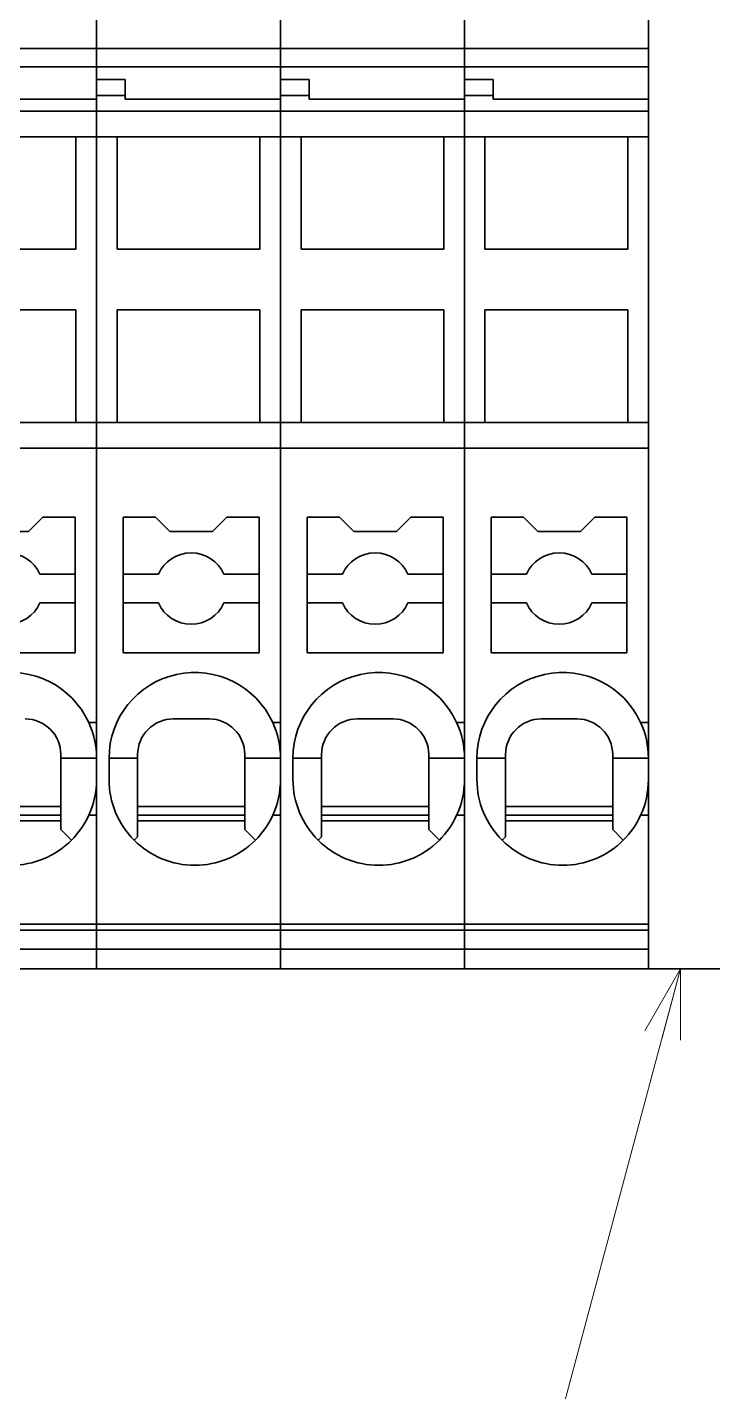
# Model space of a CAD drawing. Header units: millimetres. Extents: x 7 to 587, y 2 to 418.
# Drawn here: x 305.46 to 324.65, y 204.16 to 242.37 of the extents above; entities that cross this region are included whole.
import ezdxf

# ---------------------------------------------------------------- set-up
doc = ezdxf.new("R2010")
doc.units = ezdxf.units.MM
doc.layers.add('GR1_01', color=7, linetype='Continuous')
doc.layers.add('GR1_15', color=7, linetype='Continuous')

# ---------------------------------------------------------------- blocks, each defined once
blk = doc.blocks.new('BLKF084')
at = {"layer": 'GR1_01', "color": 3, "linetype": 'Continuous', "lineweight": 35}
for p, q in [((307.4, 241.772), (307.4, 242.684)), ((307.4, 241.772), (302.25, 241.772)), ((307.4, 241.772), (307.4, 241.26)), ((302.25, 241.26), (307.4, 241.26)), ((307.4, 240.35), (307.4, 241.26)), ((307.4, 240.35), (303.05, 240.35)), ((307.4, 240.018), (307.4, 240.35)), ((302.25, 240.018), (307.4, 240.018)), ((307.4, 239.3), (307.4, 240.018)), ((302.825, 239.3), (306.825, 239.3)), ((306.825, 239.3), (306.825, 236.15)), ((306.825, 239.3), (307.4, 239.3)), ((307.4, 231.3), (307.4, 239.3)), ((306.825, 236.15), (302.825, 236.15)), ((302.825, 234.45), (306.825, 234.45)), ((306.825, 234.45), (306.825, 231.3)), ((306.825, 231.3), (302.825, 231.3)), ((307.4, 231.3), (306.825, 231.3)), ((307.4, 230.582), (307.4, 231.3)), ((307.4, 230.582), (302.25, 230.582)), ((307.4, 230.582), (307.4, 222.9)), ((305.5, 228.25), (305.9, 228.65)), ((305.9, 228.65), (306.8, 228.65)), ((306.8, 228.65), (306.8, 227.05)), ((304.3, 228.25), (305.5, 228.25)), ((305.817, 227.05), (306.8, 227.05)), ((306.8, 227.05), (306.8, 226.25)), ((306.8, 226.25), (305.817, 226.25)), ((306.8, 226.25), (306.8, 224.85)), ((306.8, 224.85), (303, 224.85)), ((307.4, 222.9), (307.182, 222.9)), ((307.4, 222.9), (307.4, 221.9)), ((306.4, 222), (306.4, 221.9)), ((306.4, 221.9), (307.4, 221.9)), ((306.4, 220.55), (306.4, 221.9)), ((307.4, 221.9), (307.4, 221.3)), ((307.4, 220.3), (307.4, 221.3)), ((303.4, 220.55), (306.4, 220.55)), ((306.4, 220.3), (306.4, 220.55)), ((303.4, 220.3), (306.4, 220.3)), ((303.4, 220.15), (306.4, 220.15)), ((306.4, 220.15), (306.4, 220.3)), ((306.4, 219.9), (306.4, 220.15)), ((307.182, 220.3), (307.4, 220.3)), ((307.4, 217.256), (307.4, 220.3)), ((306.4, 219.9), (306.697, 219.603)), ((307.4, 217.256), (302.25, 217.256)), ((307.4, 217.087), (302.25, 217.087)), ((307.4, 217.256), (307.4, 217.087)), ((307.4, 217.087), (307.4, 216.548)), ((307.4, 216.548), (302.25, 216.548)), ((307.4, 216), (307.4, 216.548)), ((307.4, 216), (302.25, 216))]:
    blk.add_line(p, q, dxfattribs=at)
for centre, radius, start, end in [((304.9, 226.65), 1, 23.5782, 156.4218), ((304.9, 226.65), 1, 203.5782, 336.4218), ((305, 221.9), 2.4, 24.6243, 180), ((305.4, 222), 1, 0, 90), ((305, 221.9), 2.4, 0, 24.6243), ((305, 221.3), 2.4, 335.3757, 0), ((305, 221.3), 2.4, 315, 335.3757), ((305, 221.3), 2.4, 225, 315)]:
    blk.add_arc(centre, radius, start, end, dxfattribs=at)
blk = doc.blocks.new('BLKF085')
at = {"layer": 'GR1_01', "color": 3, "linetype": 'Continuous', "lineweight": 35}
for p, q in [((307.4, 242.684), (307.4, 241.772)), ((312.55, 241.772), (312.55, 242.684)), ((312.55, 241.772), (307.4, 241.772)), ((307.4, 241.772), (307.4, 241.26)), ((312.55, 241.772), (312.55, 241.26)), ((307.4, 241.26), (312.55, 241.26)), ((307.4, 240.907), (307.4, 241.26)), ((312.55, 240.35), (312.55, 241.26)), ((308.2, 240.907), (307.4, 240.907)), ((307.4, 240.451), (307.4, 240.907)), ((308.2, 240.907), (308.2, 240.451)), ((308.2, 240.451), (307.4, 240.451)), ((307.4, 240.018), (307.4, 240.451)), ((308.2, 240.451), (308.2, 240.35)), ((312.55, 240.35), (308.2, 240.35)), ((312.55, 240.018), (312.55, 240.35)), ((307.4, 240.018), (312.55, 240.018)), ((307.4, 240.018), (307.4, 239.3)), ((312.55, 239.3), (312.55, 240.018)), ((307.4, 239.3), (307.4, 231.3)), ((307.4, 239.3), (307.975, 239.3)), ((307.975, 236.15), (307.975, 239.3)), ((307.975, 239.3), (311.975, 239.3)), ((311.975, 239.3), (311.975, 236.15)), ((311.975, 239.3), (312.55, 239.3)), ((312.55, 231.3), (312.55, 239.3)), ((311.975, 236.15), (307.975, 236.15)), ((307.975, 234.45), (311.975, 234.45)), ((307.975, 231.3), (307.975, 234.45)), ((311.975, 234.45), (311.975, 231.3)), ((307.4, 231.3), (307.4, 230.582)), ((307.975, 231.3), (307.4, 231.3)), ((311.975, 231.3), (307.975, 231.3)), ((312.55, 231.3), (311.975, 231.3)), ((312.55, 230.582), (312.55, 231.3)), ((312.55, 230.582), (307.4, 230.582)), ((307.4, 230.582), (307.4, 217.256)), ((312.55, 230.582), (312.55, 222.9)), ((308.15, 228.65), (309.05, 228.65)), ((308.15, 227.05), (308.15, 228.65)), ((309.05, 228.65), (309.45, 228.25)), ((310.65, 228.25), (311.05, 228.65)), ((311.05, 228.65), (311.95, 228.65)), ((311.95, 228.65), (311.95, 227.05)), ((309.45, 228.25), (310.65, 228.25)), ((308.15, 226.25), (308.15, 227.05)), ((308.15, 227.05), (309.133, 227.05)), ((310.967, 227.05), (311.95, 227.05)), ((311.95, 227.05), (311.95, 226.25)), ((308.15, 224.85), (308.15, 226.25)), ((309.133, 226.25), (308.15, 226.25)), ((311.95, 226.25), (310.967, 226.25)), ((311.95, 226.25), (311.95, 224.85)), ((311.95, 224.85), (308.15, 224.85)), ((312.55, 222.9), (312.332, 222.9)), ((312.55, 222.9), (312.55, 221.9)), ((308.55, 222), (308.55, 221.9)), ((311.55, 222), (311.55, 221.9)), ((307.75, 221.9), (307.75, 221.3)), ((308.55, 221.9), (307.75, 221.9)), ((308.55, 220.55), (308.55, 221.9)), ((311.55, 221.9), (312.55, 221.9)), ((311.55, 220.55), (311.55, 221.9)), ((312.55, 221.9), (312.55, 221.3)), ((312.55, 220.3), (312.55, 221.3)), ((308.55, 220.3), (308.55, 220.55)), ((308.55, 220.55), (311.55, 220.55)), ((311.55, 220.3), (311.55, 220.55)), ((308.55, 220.15), (308.55, 220.3)), ((308.55, 220.3), (311.55, 220.3)), ((308.55, 220.15), (311.55, 220.15)), ((308.55, 219.7), (308.55, 220.15)), ((311.55, 220.15), (311.55, 220.3)), ((311.55, 219.9), (311.55, 220.15)), ((312.332, 220.3), (312.55, 220.3)), ((312.55, 217.256), (312.55, 220.3)), ((308.453, 219.603), (308.55, 219.7)), ((311.55, 219.9), (311.847, 219.603)), ((312.55, 217.256), (307.4, 217.256)), ((307.4, 217.256), (307.4, 217.087)), ((312.55, 217.087), (307.4, 217.087)), ((307.4, 217.087), (307.4, 216.548)), ((312.55, 217.256), (312.55, 217.087)), ((312.55, 217.087), (312.55, 216.548)), ((312.55, 216.548), (307.4, 216.548)), ((307.4, 216.548), (307.4, 216)), ((312.55, 216), (312.55, 216.548)), ((312.55, 216), (307.4, 216))]:
    blk.add_line(p, q, dxfattribs=at)
for centre, radius, start, end in [((310.05, 226.65), 1, 23.5782, 156.4218), ((310.05, 226.65), 1, 203.5782, 336.4218), ((310.15, 221.9), 2.4, 24.6243, 180), ((309.55, 222), 1, 90, 180), ((310.55, 222), 1, 0, 90), ((310.15, 221.9), 2.4, 0, 24.6243), ((310.15, 221.3), 2.4, 180, 225), ((310.15, 221.3), 2.4, 335.3757, 0), ((310.15, 221.3), 2.4, 315, 335.3757), ((310.15, 221.3), 2.4, 225, 315)]:
    blk.add_arc(centre, radius, start, end, dxfattribs=at)
blk.add_open_spline([(309.55, 223), (309.589, 223), (309.664, 223), (309.779, 223), (309.899, 223), (310.029, 223), (310.163, 223), (310.297, 223), (310.426, 223), (310.509, 223), (310.55, 223)], degree=3, knots=[0, 0, 0, 0, 0.118021, 0.223255, 0.346586, 0.477449, 0.613456, 0.74891, 0.878338, 1, 1, 1, 1], dxfattribs=at)
blk = doc.blocks.new('BLKF086')
at = {"layer": 'GR1_01', "color": 3, "linetype": 'Continuous', "lineweight": 35}
for p, q in [((312.55, 242.684), (312.55, 241.772)), ((317.7, 241.772), (317.7, 242.684)), ((317.7, 241.772), (312.55, 241.772)), ((312.55, 241.772), (312.55, 241.26)), ((317.7, 241.772), (317.7, 241.26)), ((312.55, 241.26), (317.7, 241.26)), ((312.55, 240.907), (312.55, 241.26)), ((317.7, 240.35), (317.7, 241.26)), ((313.35, 240.907), (312.55, 240.907)), ((312.55, 240.451), (312.55, 240.907)), ((313.35, 240.907), (313.35, 240.451)), ((313.35, 240.451), (312.55, 240.451)), ((312.55, 240.018), (312.55, 240.451)), ((313.35, 240.451), (313.35, 240.35)), ((317.7, 240.35), (313.35, 240.35)), ((317.7, 240.018), (317.7, 240.35)), ((312.55, 240.018), (317.7, 240.018)), ((312.55, 240.018), (312.55, 239.3)), ((317.7, 239.3), (317.7, 240.018)), ((312.55, 239.3), (312.55, 231.3)), ((312.55, 239.3), (313.125, 239.3)), ((313.125, 236.15), (313.125, 239.3)), ((313.125, 239.3), (317.125, 239.3)), ((317.125, 239.3), (317.125, 236.15)), ((317.125, 239.3), (317.7, 239.3)), ((317.7, 231.3), (317.7, 239.3)), ((317.125, 236.15), (313.125, 236.15)), ((313.125, 234.45), (317.125, 234.45)), ((313.125, 231.3), (313.125, 234.45)), ((317.125, 234.45), (317.125, 231.3)), ((312.55, 231.3), (312.55, 230.582)), ((313.125, 231.3), (312.55, 231.3)), ((317.125, 231.3), (313.125, 231.3)), ((317.7, 231.3), (317.125, 231.3)), ((317.7, 230.582), (317.7, 231.3)), ((317.7, 230.582), (312.55, 230.582)), ((312.55, 230.582), (312.55, 217.256)), ((317.7, 230.582), (317.7, 222.9)), ((313.3, 228.65), (314.2, 228.65)), ((313.3, 227.05), (313.3, 228.65)), ((314.2, 228.65), (314.6, 228.25)), ((315.8, 228.25), (316.2, 228.65)), ((316.2, 228.65), (317.1, 228.65)), ((317.1, 228.65), (317.1, 227.05)), ((314.6, 228.25), (315.8, 228.25)), ((313.3, 226.25), (313.3, 227.05)), ((313.3, 227.05), (314.283, 227.05)), ((316.117, 227.05), (317.1, 227.05)), ((317.1, 227.05), (317.1, 226.25)), ((313.3, 224.85), (313.3, 226.25)), ((314.283, 226.25), (313.3, 226.25)), ((317.1, 226.25), (316.117, 226.25)), ((317.1, 226.25), (317.1, 224.85)), ((317.1, 224.85), (313.3, 224.85)), ((317.7, 222.9), (317.482, 222.9)), ((317.7, 222.9), (317.7, 221.9)), ((313.7, 222), (313.7, 221.9)), ((316.7, 222), (316.7, 221.9)), ((312.9, 221.9), (312.9, 221.3)), ((313.7, 221.9), (312.9, 221.9)), ((313.7, 220.55), (313.7, 221.9)), ((316.7, 221.9), (317.7, 221.9)), ((316.7, 220.55), (316.7, 221.9)), ((317.7, 221.9), (317.7, 221.3)), ((317.7, 220.3), (317.7, 221.3)), ((313.7, 220.3), (313.7, 220.55)), ((313.7, 220.55), (316.7, 220.55)), ((316.7, 220.3), (316.7, 220.55)), ((313.7, 220.15), (313.7, 220.3)), ((313.7, 220.3), (316.7, 220.3)), ((313.7, 220.15), (316.7, 220.15)), ((313.7, 219.7), (313.7, 220.15)), ((316.7, 220.15), (316.7, 220.3)), ((316.7, 219.9), (316.7, 220.15)), ((317.482, 220.3), (317.7, 220.3)), ((317.7, 217.256), (317.7, 220.3)), ((313.603, 219.603), (313.7, 219.7)), ((316.7, 219.9), (316.997, 219.603)), ((317.7, 217.256), (312.55, 217.256)), ((312.55, 217.256), (312.55, 217.087)), ((317.7, 217.087), (312.55, 217.087)), ((312.55, 217.087), (312.55, 216.548)), ((317.7, 217.256), (317.7, 217.087)), ((317.7, 217.087), (317.7, 216.548)), ((317.7, 216.548), (312.55, 216.548)), ((312.55, 216.548), (312.55, 216)), ((317.7, 216), (317.7, 216.548)), ((317.7, 216), (312.55, 216))]:
    blk.add_line(p, q, dxfattribs=at)
for centre, radius, start, end in [((315.2, 226.65), 1, 23.5782, 156.4218), ((315.2, 226.65), 1, 203.5782, 336.4218), ((315.3, 221.9), 2.4, 24.6243, 180), ((314.7, 222), 1, 90, 180), ((315.7, 222), 1, 0, 90), ((315.3, 221.9), 2.4, 0, 24.6243), ((315.3, 221.3), 2.4, 180, 225), ((315.3, 221.3), 2.4, 335.3757, 0), ((315.3, 221.3), 2.4, 315, 335.3757), ((315.3, 221.3), 2.4, 225, 315)]:
    blk.add_arc(centre, radius, start, end, dxfattribs=at)
blk.add_open_spline([(314.7, 223), (314.739, 223), (314.814, 223), (314.929, 223), (315.049, 223), (315.179, 223), (315.313, 223), (315.447, 223), (315.576, 223), (315.659, 223), (315.7, 223)], degree=3, knots=[0, 0, 0, 0, 0.118021, 0.223255, 0.346586, 0.477449, 0.613456, 0.74891, 0.878338, 1, 1, 1, 1], dxfattribs=at)
blk = doc.blocks.new('BLKF087')
at = {"layer": 'GR1_01', "color": 3, "linetype": 'Continuous', "lineweight": 35}
for p, q in [((317.7, 242.684), (317.7, 241.772)), ((322.85, 241.772), (322.85, 242.684)), ((322.85, 241.772), (317.7, 241.772)), ((317.7, 241.772), (317.7, 241.26)), ((322.85, 241.772), (322.85, 241.26)), ((317.7, 241.26), (322.85, 241.26)), ((317.7, 240.907), (317.7, 241.26)), ((322.85, 240.35), (322.85, 241.26)), ((318.5, 240.907), (317.7, 240.907)), ((317.7, 240.451), (317.7, 240.907)), ((318.5, 240.907), (318.5, 240.451)), ((318.5, 240.451), (317.7, 240.451)), ((317.7, 240.018), (317.7, 240.451)), ((318.5, 240.451), (318.5, 240.35)), ((322.85, 240.35), (318.5, 240.35)), ((322.85, 240.018), (322.85, 240.35)), ((317.7, 240.018), (322.85, 240.018)), ((317.7, 240.018), (317.7, 239.3)), ((322.85, 239.3), (322.85, 240.018)), ((317.7, 239.3), (317.7, 231.3)), ((317.7, 239.3), (318.275, 239.3)), ((318.275, 236.15), (318.275, 239.3)), ((318.275, 239.3), (322.275, 239.3)), ((322.275, 239.3), (322.275, 236.15)), ((322.275, 239.3), (322.85, 239.3)), ((322.85, 231.3), (322.85, 239.3)), ((322.275, 236.15), (318.275, 236.15)), ((318.275, 234.45), (322.275, 234.45)), ((318.275, 231.3), (318.275, 234.45)), ((322.275, 234.45), (322.275, 231.3)), ((317.7, 231.3), (317.7, 230.582)), ((318.275, 231.3), (317.7, 231.3)), ((322.275, 231.3), (318.275, 231.3)), ((322.85, 231.3), (322.275, 231.3)), ((322.85, 230.582), (322.85, 231.3)), ((322.85, 230.582), (317.7, 230.582)), ((317.7, 230.582), (317.7, 217.256)), ((322.85, 230.582), (322.85, 222.9)), ((318.45, 228.65), (319.35, 228.65)), ((318.45, 227.05), (318.45, 228.65)), ((319.35, 228.65), (319.75, 228.25)), ((320.95, 228.25), (321.35, 228.65)), ((321.35, 228.65), (322.25, 228.65)), ((322.25, 228.65), (322.25, 227.05)), ((319.75, 228.25), (320.95, 228.25)), ((318.45, 226.25), (318.45, 227.05)), ((318.45, 227.05), (319.433, 227.05)), ((321.267, 227.05), (322.25, 227.05)), ((322.25, 227.05), (322.25, 226.25)), ((318.45, 224.85), (318.45, 226.25)), ((319.433, 226.25), (318.45, 226.25)), ((322.25, 226.25), (321.267, 226.25)), ((322.25, 226.25), (322.25, 224.85)), ((322.25, 224.85), (318.45, 224.85)), ((322.85, 222.9), (322.632, 222.9)), ((322.85, 222.9), (322.85, 221.9)), ((318.85, 222), (318.85, 221.9)), ((321.85, 222), (321.85, 221.9)), ((318.05, 221.9), (318.05, 221.3)), ((318.85, 221.9), (318.05, 221.9)), ((318.85, 220.55), (318.85, 221.9)), ((321.85, 221.9), (322.85, 221.9)), ((321.85, 220.55), (321.85, 221.9)), ((322.85, 221.9), (322.85, 221.3)), ((322.85, 220.3), (322.85, 221.3)), ((318.85, 220.3), (318.85, 220.55)), ((318.85, 220.55), (321.85, 220.55)), ((321.85, 220.3), (321.85, 220.55)), ((318.85, 220.15), (318.85, 220.3)), ((318.85, 220.3), (321.85, 220.3)), ((318.85, 220.15), (321.85, 220.15)), ((318.85, 219.7), (318.85, 220.15)), ((321.85, 220.15), (321.85, 220.3)), ((321.85, 219.9), (321.85, 220.15)), ((322.632, 220.3), (322.85, 220.3)), ((322.85, 217.256), (322.85, 220.3)), ((318.753, 219.603), (318.85, 219.7)), ((321.85, 219.9), (322.147, 219.603)), ((322.85, 217.256), (317.7, 217.256)), ((317.7, 217.256), (317.7, 217.087)), ((322.85, 217.087), (317.7, 217.087)), ((317.7, 217.087), (317.7, 216.548)), ((322.85, 217.256), (322.85, 217.087)), ((322.85, 217.087), (322.85, 216.548)), ((322.85, 216.548), (317.7, 216.548)), ((317.7, 216.548), (317.7, 216)), ((322.85, 216), (322.85, 216.548)), ((322.85, 216), (317.7, 216))]:
    blk.add_line(p, q, dxfattribs=at)
for centre, radius, start, end in [((320.35, 226.65), 1, 23.5782, 156.4218), ((320.35, 226.65), 1, 203.5782, 336.4218), ((320.45, 221.9), 2.4, 24.6243, 180), ((319.85, 222), 1, 90, 180), ((320.85, 222), 1, 0, 90), ((320.45, 221.9), 2.4, 0, 24.6243), ((320.45, 221.3), 2.4, 180, 225), ((320.45, 221.3), 2.4, 335.3757, 0), ((320.45, 221.3), 2.4, 315, 335.3757), ((320.45, 221.3), 2.4, 225, 315)]:
    blk.add_arc(centre, radius, start, end, dxfattribs=at)
blk.add_open_spline([(319.85, 223), (319.889, 223), (319.964, 223), (320.079, 223), (320.199, 223), (320.329, 223), (320.463, 223), (320.597, 223), (320.726, 223), (320.809, 223), (320.85, 223)], degree=3, knots=[0, 0, 0, 0, 0.118021, 0.223255, 0.346586, 0.477449, 0.613456, 0.74891, 0.878338, 1, 1, 1, 1], dxfattribs=at)
blk = doc.blocks.new('BLKF077')
at = {"layer": 'GR1_01', "color": 3, "linetype": 'Continuous', "lineweight": 35}
for name in ['BLKF084', 'BLKF085', 'BLKF086', 'BLKF087']:
    blk.add_blockref(name, (0, 0), dxfattribs=at)
blk = doc.blocks.new('BLKF088')
at = {"layer": 'GR1_01', "color": 3, "linetype": 'Continuous', "lineweight": 35}
for p, q in [((322.85, 264.6), (322.85, 216)), ((322.85, 216), (325.05, 216))]:
    blk.add_line(p, q, dxfattribs=at)
blk = doc.blocks.new('BLKF063')
at = {"layer": 'GR1_01', "color": 3, "linetype": 'Continuous', "lineweight": 35}
for name in ['BLKF077', 'BLKF088']:
    blk.add_blockref(name, (0, 0), dxfattribs=at)
blk = doc.blocks.new('FXTIP_ARROW_S')
at = {"color": 0, "linetype": 'Continuous', "lineweight": -2}
for q in [(-0.966, 0.259), (-1, 0), (-0.966, -0.259)]:
    blk.add_line((0, 0), q, dxfattribs=at)

msp = doc.modelspace()

# ---------------------------------------------------------------- linework, layer by layer
at = {"layer": 'GR1_15', "color": 3, "linetype": 'Continuous', "lineweight": 13}
msp.add_line((323.749, 216), (319.955, 201.84), dxfattribs=at)

# ---------------------------------------------------------------- block references
at = {"layer": 'GR1_01', "color": 3, "linetype": 'Continuous', "lineweight": 35}
msp.add_blockref('BLKF063', (0, 0), dxfattribs=at)
at = {"layer": 'GR1_15', "color": 3, "linetype": 'Continuous', "lineweight": 13, "xscale": 2, "yscale": 2, "rotation": 74.99999999999996}
msp.add_blockref('FXTIP_ARROW_S', (323.749, 216), dxfattribs=at)

doc.saveas('drawing.dxf')
